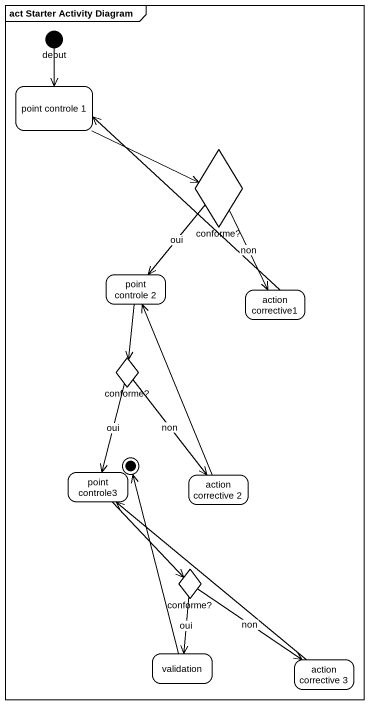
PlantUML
@startuml
mainframe act Starter Activity Diagram
hide empty description
state debut <<start>>
state "point controle 1" as point_controle_1
state "conforme?" as conforme <<choice>>
state "point controle 2" as point_controle_2
state "action corrective1" as action_corrective1
state "conforme?" as conforme_2 <<choice>>
state "point controle3" as point_controle3
state "action corrective 2" as action_corrective_2
state "conforme?" as conforme_3 <<choice>>
state validation
state "action corrective 3" as action_corrective_3
debut --> point_controle_1
point_controle_1 -right-> conforme
conforme --> point_controle_2 : oui
conforme --> action_corrective1 : non
point_controle_2 --> conforme_2
action_corrective1 -up-> point_controle_1
conforme_2 --> point_controle3 : oui
conforme_2 --> action_corrective_2 : non
point_controle3 --> conforme_3
action_corrective_2 -up-> point_controle_2
conforme_3 --> validation : oui
conforme_3 --> action_corrective_3 : non
action_corrective_3 -up-> point_controle3
validation -up-> [*]
@enduml
